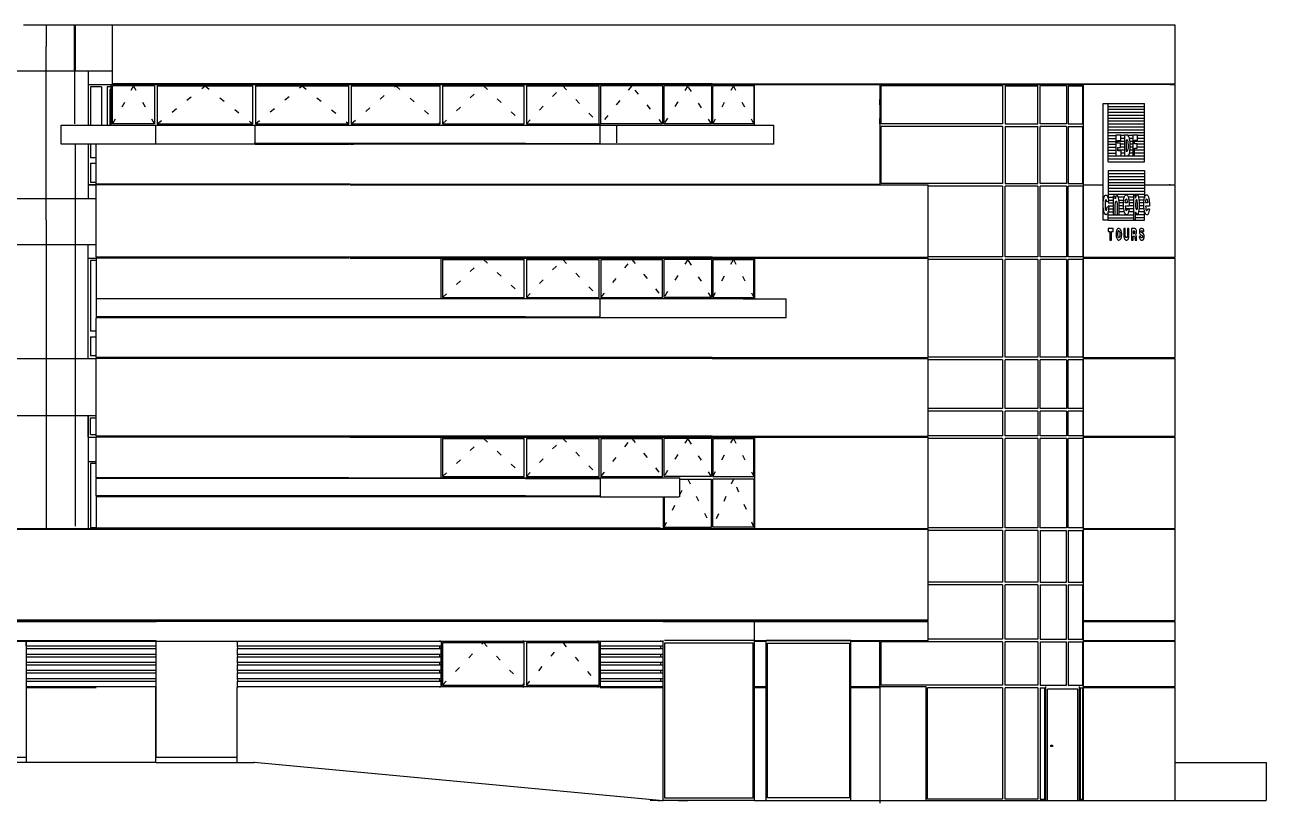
# Model space of a CAD drawing. Header units: metres. Extents: x -40.6 to 55.2, y -4 to 17.4.
# Drawn here: x 32.3 to 55.19, y -4.05 to 10.3 of the extents above; entities that cross this region are included whole.
import ezdxf

# ---------------------------------------------------------------- set-up
doc = ezdxf.new("R2010")
doc.units = ezdxf.units.M
for name, pattern in [('DASHDOT', [2, 1.25, -0.25, 0.25, -0.25]), ('DASHED', [0.75, 0.5, -0.25]), ('DOT', [0.25, 0, -0.25])]:
    doc.linetypes.add(name, pattern=pattern)
doc.layers.add('1', color=7, linetype='DASHED')
doc.layers.add('4', color=7, linetype='DASHDOT')

msp = doc.modelspace()

# ---------------------------------------------------------------- linework, layer by layer
at = {"layer": '1', "color": 1, "linetype": 'CONTINUOUS'}
for p, q in [((32.279433, 10.3), (33.22985, 10.3)), ((32.694859, 10.3), (32.694863, 9.9)), ((33.219859, 9.45), (33.219859, 10.3)), ((33.22985, 10.3), (36.479841, 10.3)), ((33.22985, 10.3), (33.229852, 9.45)), ((33.918976, 9.215), (33.918976, 10.295)), ((36.469851, 10.295), (36.469851, 10.3)), ((36.479841, 10.3), (39.243626, 10.3)), ((36.479841, 10.3), (36.479844, 10.295)), ((39.243626, 10.3), (53.050788, 10.3)), ((39.243626, 10.295), (39.243626, 10.3)), ((44.472358, 10.295), (44.472358, 10.3)), ((45.718595, 10.295), (45.718595, 10.3)), ((52.836416, 10.295), (52.836416, 10.3)), ((53.050787, 10.295), (53.050788, 10.3)), ((53.050788, 10.3), (53.515635, 10.3)), ((53.515635, 9.215), (53.515635, 10.295)), ((32.694863, 6.7), (32.694863, 9.9)), ((30.267668, 9.45), (33.467099, 9.45)), ((33.219859, 9.45), (33.219859, 8.475)), ((33.219859, 9.45), (33.22985, 9.45)), ((33.468105, 9.45), (33.918976, 9.45)), ((33.468105, 9.45), (33.468111, 8.45)), ((33.468111, 9.2), (51.82094, 9.2)), ((33.894891, 8.45), (33.894891, 9.2)), ((44.97739, 9.215), (33.91989, 9.215)), ((33.991399, 9.2), (33.991399, 9.215)), ((34.719892, 9.215), (34.719892, 9.2)), ((38.281865, 9.2), (38.281865, 9.215)), ((41.497655, 9.215), (41.497656, 9.2)), ((42.866991, 9.2), (42.866991, 9.215)), ((44.026978, 9.2), (44.026978, 9.215)), ((44.924773, 9.2), (44.924773, 9.215)), ((44.97739, 9.215), (46.216628, 9.215)), ((45.758237, 8.45), (45.758237, 9.2)), ((46.216628, 9.215), (53.515635, 9.215)), ((47.983308, 9.2), (47.983308, 9.215)), ((48.068524, 9.2), (48.068533, 7.35)), ((50.094142, 9.2), (50.094142, 9.215)), ((50.362318, 9.2), (50.362318, 9.215)), ((51.82094, 9.2), (51.820943, -4)), ((53.418676, 9.2), (51.820943, 9.2)), ((53.418676, 9.2), (53.418676, 9.215)), ((53.418676, 9.2), (53.515635, 9.2)), ((53.515635, 7.365), (53.515635, 9.2)), ((42.909761, 8.115), (42.909761, 8.475)), ((32.973408, 8.45), (41.551923, 8.45)), ((32.973408, 8.1), (32.973408, 8.45)), ((34.719454, 8.115), (34.719454, 8.45)), ((36.550884, 8.1), (36.550884, 8.45)), ((38.2996, 8.45), (38.36067, 8.45)), ((41.532933, 8.45), (43.215966, 8.45)), ((43.215966, 8.45), (45.491524, 8.45)), ((43.215966, 8.45), (43.215966, 8.126852)), ((45.328349, 8.45), (46.116211, 8.45)), ((46.116211, 8.1), (46.116211, 8.45)), ((42.909761, 8.1), (32.973408, 8.1)), ((33.229852, 8.103062), (33.229852, 1.054605)), ((33.468105, 8.1), (33.468111, 7.1)), ((33.616828, 7.365), (33.616828, 8.1)), ((41.532933, 8.115), (36.529514, 8.115)), ((36.550884, 8.1), (38.281865, 8.1)), ((38.281865, 8.1), (38.281865, 8.115)), ((38.2996, 8.115), (38.36067, 8.115)), ((38.2996, 8.1), (38.36067, 8.1)), ((39.955536, 8.1), (39.955536, 8.115)), ((41.497651, 8.1), (41.497651, 8.115)), ((41.532933, 8.115), (42.909761, 8.115)), ((42.866992, 8.115), (42.909761, 8.115)), ((42.866992, 8.115), (42.866992, 8.1)), ((46.116211, 8.1), (42.866992, 8.1)), ((42.909761, 8.1), (42.909761, 8.115)), ((38.281865, 7.35), (33.468099, 7.35)), ((33.468111, 7.35), (33.616043, 7.35)), ((33.616043, 6.015), (33.616043, 7.35)), ((38.2996, 7.365), (33.61718, 7.365)), ((33.991399, 7.35), (33.991399, 7.365)), ((34.719906, 7.35), (34.719905, 7.365)), ((38.281865, 7.365), (45.760147, 7.365)), ((38.281865, 7.35), (38.281865, 7.365)), ((38.2996, 7.365), (38.36067, 7.365)), ((38.2996, 7.35), (38.36067, 7.35)), ((38.36067, 7.35), (45.758237, 7.35)), ((39.955536, 7.35), (39.955536, 7.365)), ((41.497651, 7.35), (41.497651, 7.365)), ((42.866994, 7.365), (42.866994, 7.35)), ((44.026978, 7.35), (44.026978, 7.365)), ((44.924776, 7.365), (44.924776, 7.35)), ((44.97739, 7.35), (48.958543, 7.35)), ((45.758237, 7.365), (48.068524, 7.365)), ((47.983308, 7.35), (47.983308, 7.365)), ((48.008519, 7.365), (48.008521, 7.35)), ((48.958543, 6.015), (48.958543, 7.35)), ((51.820943, 7.35), (52.189414, 7.35)), ((52.948206, 7.35), (53.515635, 7.35)), ((53.418676, 7.35), (53.418676, 7.365)), ((53.515635, 6.015), (53.515635, 7.35)), ((30.26767, 7.1), (33.468099, 7.1)), ((33.468105, 7.1), (33.616043, 7.1)), ((32.694863, 6.7), (32.694863, 1.015)), ((52.278908, 6.7), (52.189414, 6.7)), ((30.26767, 6.25), (33.513092, 6.25)), ((33.468105, 4.15), (33.468105, 6.25)), ((33.468105, 6.25), (33.616043, 6.25)), ((33.468107, 6), (33.616043, 6)), ((44.97739, 6.015), (33.616043, 6.015)), ((38.28187, 6), (33.616043, 6)), ((33.616043, 6), (33.616043, 4.915)), ((33.713341, 6), (33.713341, 6.015)), ((34.71999, 6), (34.71999, 6.015)), ((38.28187, 6), (38.28187, 6.015)), ((38.2996, 6), (48.958543, 6)), ((39.955532, 6), (39.955536, 6.015)), ((39.982399, 5.25), (39.982399, 6)), ((44.924764, 6), (44.924765, 6.015)), ((44.97739, 6.015), (48.958543, 6.015)), ((45.704541, 6.015), (45.704541, 6)), ((45.758237, 6), (45.758237, 5.25)), ((48.916434, 6), (48.916434, 6.015)), ((48.925017, 6.015), (48.925019, 6)), ((48.958543, 4.165), (48.958543, 6)), ((51.820943, 6.015), (53.515635, 6.015)), ((51.820943, 6), (53.515635, 6)), ((53.418676, 6), (53.418676, 6.015)), ((53.515635, 4.165), (53.515635, 6)), ((45.547701, 5.25), (33.616043, 5.25)), ((42.909761, 4.9), (42.909761, 5.25)), ((45.547701, 5.25), (46.339944, 5.25)), ((46.339944, 4.9), (46.339944, 5.25)), ((41.532933, 4.915), (33.615552, 4.915)), ((46.339944, 4.9), (33.616043, 4.9)), ((33.616043, 4.165), (33.616043, 4.9)), ((33.695152, 4.9), (33.695152, 4.915)), ((33.713341, 4.9), (33.713341, 4.915)), ((34.71999, 4.9), (34.71999, 4.915)), ((38.28187, 4.9), (38.28187, 4.915)), ((39.955532, 4.9), (39.955534, 4.915)), ((41.532933, 4.915), (42.909761, 4.915)), ((42.909761, 4.9), (42.909761, 4.915)), ((43.407337, 4.9), (42.909761, 4.9)), ((30.26767, 4.15), (33.467099, 4.15)), ((33.468105, 4.15), (33.616043, 4.15)), ((44.97739, 4.165), (33.616043, 4.165)), ((44.97739, 4.15), (33.616043, 4.15)), ((33.616043, 2.715), (33.616043, 4.15)), ((33.713341, 4.15), (33.713341, 4.165)), ((34.71999, 4.15), (34.71999, 4.165)), ((38.28187, 4.15), (38.28187, 4.165)), ((39.955532, 4.15), (39.955533, 4.165)), ((42.909761, 4.165), (44.076073, 4.165)), ((44.924753, 4.15), (44.924753, 4.165)), ((44.97739, 4.165), (48.958543, 4.165)), ((44.97739, 4.15), (48.958543, 4.15)), ((45.704541, 4.165), (45.704541, 4.15)), ((48.916434, 4.15), (48.916434, 4.165)), ((48.925019, 4.15), (48.925019, 4.165)), ((48.958543, 2.715), (48.958543, 4.15)), ((51.820943, 4.165), (53.515635, 4.165)), ((51.820943, 4.15), (53.515635, 4.15)), ((53.418676, 4.15), (53.418676, 4.165)), ((53.515635, 2.715), (53.515635, 4.15)), ((30.267702, 3.1), (33.467099, 3.1)), ((33.467099, 3.1), (33.616043, 3.1)), ((33.467099, 3.1), (33.467101, 1.015)), ((33.467101, 2.7), (33.467101, 3.1)), ((33.467099, 2.7), (33.616043, 2.7)), ((44.97739, 2.715), (33.616043, 2.715)), ((38.2996, 2.7), (33.616043, 2.7)), ((33.616043, 1.95), (33.616043, 2.7)), ((38.281865, 2.7), (38.281865, 2.715)), ((38.2996, 2.7), (48.958543, 2.7)), ((39.955532, 2.715), (39.955532, 2.7)), ((39.982399, 1.95), (39.982399, 2.7)), ((41.497647, 2.7), (41.497647, 2.715)), ((42.866995, 2.7), (42.866995, 2.715)), ((44.02709, 2.7), (44.02709, 2.715)), ((44.924747, 2.7), (44.924747, 2.715)), ((44.97739, 2.715), (48.958543, 2.715)), ((45.758237, 2.7), (45.758237, 1.015)), ((48.91643, 2.7), (48.91643, 2.715)), ((48.925019, 2.7), (48.925019, 2.715)), ((48.958543, 1.015), (48.958543, 2.7)), ((51.820943, 2.715), (53.515635, 2.715)), ((51.820943, 2.7), (53.515635, 2.7)), ((53.351629, 2.7), (53.351629, 2.715)), ((53.515635, 1.015), (53.515635, 2.7)), ((33.467099, 2.25), (33.616043, 2.25)), ((38.281865, 1.95), (33.616043, 1.95)), ((41.532933, 1.935), (33.616043, 1.935)), ((33.616043, 1.615), (33.616043, 1.935)), ((38.281865, 1.935), (38.281865, 1.95)), ((38.2996, 1.95), (44.382277, 1.95)), ((39.955532, 1.95), (39.955532, 1.935)), ((41.497649, 1.95), (41.497649, 1.935)), ((41.532933, 1.935), (42.909761, 1.935)), ((42.866995, 1.935), (42.866995, 1.95)), ((42.909761, 1.95), (42.909761, 1.6)), ((44.382277, 1.6), (44.382277, 1.95)), ((41.532933, 1.615), (33.616043, 1.615)), ((33.616043, 1.615), (33.616043, 1.026645)), ((38.281865, 1.6), (38.281865, 1.615)), ((39.955532, 1.615), (39.955532, 1.6)), ((41.497649, 1.615), (41.497649, 1.6)), ((41.532933, 1.615), (42.909761, 1.615)), ((42.866995, 1.6), (42.866995, 1.615)), ((42.909761, 1.6), (33.616043, 1.6)), ((42.909761, 1.6), (44.369619, 1.6)), ((44.076073, 1.6), (44.076073, 1.015)), ((27.290266, 1), (33.616965, 1)), ((27.29027, 1.015), (33.615552, 1.015)), ((33.616043, 1.026645), (44.026902, 1.026645)), ((33.616965, 1), (44.146137, 1)), ((33.712556, 1), (33.712556, 1.015)), ((34.717986, 1), (34.717986, 1.015)), ((36.521397, 1), (36.521397, 1.015)), ((38.281865, 1), (38.281865, 1.015)), ((39.955532, 1.015), (39.955532, 1)), ((41.497651, 1.015), (41.497651, 1)), ((42.866995, 1), (42.866995, 1.015)), ((42.909761, 1.015), (48.958543, 1.015)), ((44.027094, 1.015), (44.027094, 1)), ((44.076073, 1), (48.958543, 1)), ((44.924747, 1), (44.924747, 1.015)), ((48.91643, 1), (48.91643, 1.015)), ((48.925019, 1), (48.925019, 1.015)), ((48.958543, -0.685), (48.958543, 1)), ((51.820943, 1.015), (53.515635, 1.015)), ((51.820943, 1), (53.515631, 1)), ((53.351629, 1), (53.351629, 1.015)), ((53.515631, -0.685), (53.515631, 1)), ((27.290266, -0.685), (33.616965, -0.685)), ((27.29027, -0.67), (33.615552, -0.67)), ((44.076073, -0.685), (32.323803, -0.685)), ((33.615552, -0.67), (48.958543, -0.67)), ((34.718143, -0.7), (34.718143, -0.685)), ((34.719454, -0.685), (34.72532, -0.685)), ((36.521397, -0.685), (36.521397, -0.7)), ((38.28187, -0.7), (38.28187, -0.685)), ((39.955529, -0.685), (39.955532, -0.7)), ((41.497647, -0.7), (41.497647, -0.685)), ((42.866995, -0.685), (42.866995, -0.7)), ((44.02709, -0.7), (44.02709, -0.685)), ((44.076073, -0.685), (48.958543, -0.685)), ((45.196471, -0.7), (45.196471, -0.685)), ((45.491524, -0.7), (45.491524, -0.685)), ((45.706308, -0.7), (45.706308, -0.685)), ((45.919311, -0.7), (45.919311, -0.685)), ((47.266221, -0.685), (47.266221, -0.7)), ((47.481005, -0.7), (47.481005, -0.685)), ((47.983527, -0.7), (47.983527, -0.685)), ((48.008522, -0.685), (48.008545, -0.7)), ((48.068548, -0.685), (48.068549, -0.7)), ((48.925019, -0.7), (48.925019, -0.685)), ((51.820943, -0.685), (53.515631, -0.685)), ((53.418676, -0.7), (53.418676, -0.685)), ((27.290266, -0.7), (34.72532, -0.7)), ((44.076073, -0.7), (33.894891, -0.7)), ((44.076073, -0.7), (48.958543, -0.7)), ((45.760147, -1.05), (45.760022, -0.7)), ((48.958543, -1.05), (48.958543, -0.7)), ((51.820943, -0.7), (53.515631, -0.7)), ((53.515631, -1.05), (53.515631, -0.7)), ((25.71769, -1.05), (34.72532, -1.05)), ((27.290266, -1.065), (34.719454, -1.065)), ((32.323803, -1.065), (32.323809, -3.3)), ((32.323809, -1.065), (32.323821, -1.915)), ((32.323828, -1.15), (32.323828, -1.065)), ((34.718143, -1.065), (34.718143, -1.05)), ((34.718143, -1.065), (34.719454, -1.2)), ((34.72532, -1.065), (44.076073, -1.065)), ((34.72532, -3.2), (34.72532, -1.065)), ((36.216991, -1.065), (36.219189, -1.15)), ((39.955527, -1.05), (39.955532, -1.065)), ((39.982399, -1.065), (39.982399, -1.9)), ((41.497647, -1.065), (41.497647, -1.05)), ((42.866995, -1.05), (42.866995, -1.065)), ((42.909761, -1.065), (42.909761, -1.9)), ((44.026902, -1.05), (44.02709, -1.065)), ((44.076073, -1.15), (44.076073, -1.065)), ((45.760147, -1.05), (44.100122, -1.05)), ((45.760004, -1.065), (45.973006, -1.065)), ((45.760004, -1.9), (45.760004, -1.065)), ((45.760147, -1.05), (48.958543, -1.05)), ((45.919312, -1.05), (45.919319, -1.065)), ((45.973006, -1.9), (45.973006, -1.065)), ((47.534701, -1.065), (48.068426, -1.065)), ((47.534701, -1.9), (47.534701, -1.065)), ((47.983527, -1.065), (47.983527, -1.05)), ((48.008522, -1.065), (48.008522, -1.05)), ((48.068426, -1.065), (48.068524, -1.9)), ((48.068524, -1.05), (48.068548, -3.3)), ((48.068547, -1.9), (48.068547, -1.05)), ((51.820943, -1.05), (53.515631, -1.05)), ((51.820943, -1.065), (53.515631, -1.065)), ((53.418676, -1.065), (53.418676, -1.05)), ((53.515631, -1.9), (53.515631, -1.065)), ((32.323821, -1.2), (32.323828, -1.3)), ((32.323821, -1.35), (32.323828, -1.45)), ((32.323828, -1.15), (34.719454, -1.15)), ((32.323828, -1.2), (34.719454, -1.2)), ((32.323828, -1.3), (34.719454, -1.3)), ((32.323828, -1.35), (34.719454, -1.35)), ((34.718143, -1.2), (34.719454, -1.35)), ((34.718143, -1.35), (34.719454, -1.5)), ((36.216991, -1.2), (36.219189, -1.3)), ((36.216991, -1.35), (36.219189, -1.45)), ((36.219189, -1.15), (39.982399, -1.15)), ((36.219189, -1.2), (39.982399, -1.2)), ((36.219189, -1.3), (39.982399, -1.3)), ((36.219189, -1.35), (39.982399, -1.35)), ((36.219969, -1.15), (36.223186, -1.2)), ((36.219969, -1.3), (36.223186, -1.35)), ((39.951313, -1.15), (39.955532, -1.2)), ((39.951313, -1.3), (39.955532, -1.35)), ((39.955527, -1.2), (39.955527, -1.15)), ((39.955527, -1.35), (39.955527, -1.3)), ((39.982399, -1.3), (39.982399, -1.2)), ((39.982399, -1.45), (39.982399, -1.35)), ((42.909761, -1.15), (44.076073, -1.15)), ((42.909761, -1.2), (44.076073, -1.2)), ((42.909761, -1.3), (44.076073, -1.3)), ((42.909761, -1.35), (44.076073, -1.35)), ((44.026902, -1.15), (44.02709, -1.2)), ((44.026902, -1.3), (44.02709, -1.35)), ((44.076073, -1.3), (44.076073, -1.2)), ((44.076073, -1.45), (44.076073, -1.35)), ((32.323821, -1.5), (32.323828, -1.6)), ((32.323828, -1.45), (34.719454, -1.45)), ((32.323828, -1.5), (34.719454, -1.5)), ((32.323828, -1.6), (34.719454, -1.6)), ((34.718143, -1.5), (34.719454, -1.65)), ((36.216991, -1.5), (36.219189, -1.6)), ((36.219189, -1.45), (39.982399, -1.45)), ((36.219189, -1.5), (39.982399, -1.5)), ((36.219189, -1.6), (39.982399, -1.6)), ((36.219969, -1.45), (36.223186, -1.5)), ((36.219969, -1.6), (36.223186, -1.65)), ((39.951313, -1.45), (39.955532, -1.5)), ((39.951313, -1.6), (39.955532, -1.65)), ((39.955527, -1.5), (39.955527, -1.45)), ((39.955527, -1.65), (39.955527, -1.6)), ((39.982399, -1.6), (39.982399, -1.5)), ((42.909761, -1.45), (44.076073, -1.45)), ((42.909761, -1.5), (44.076073, -1.5)), ((42.909761, -1.6), (44.076073, -1.6)), ((44.026902, -1.45), (44.02709, -1.5)), ((44.026902, -1.6), (44.02709, -1.65)), ((44.076073, -1.6), (44.076073, -1.5)), ((32.323821, -1.65), (32.323828, -1.75)), ((32.323821, -1.8), (32.323828, -1.9)), ((32.323828, -1.65), (34.719454, -1.65)), ((32.323828, -1.75), (34.719454, -1.75)), ((32.323828, -1.8), (34.719454, -1.8)), ((34.718143, -1.65), (34.719454, -1.8)), ((34.718143, -1.8), (34.719454, -1.915)), ((36.216991, -1.65), (36.219189, -1.75)), ((36.216991, -1.8), (36.219189, -1.9)), ((36.219189, -1.65), (39.982399, -1.65)), ((36.219189, -1.75), (39.982399, -1.75)), ((36.219189, -1.8), (39.982399, -1.8)), ((36.219969, -1.75), (36.223186, -1.8)), ((39.951313, -1.75), (39.955532, -1.8)), ((39.955527, -1.8), (39.955527, -1.75)), ((39.982399, -1.75), (39.982399, -1.65)), ((39.982399, -1.9), (39.982399, -1.8)), ((42.909761, -1.65), (44.076073, -1.65)), ((42.909761, -1.75), (44.076073, -1.75)), ((42.909761, -1.8), (44.076073, -1.8)), ((44.026902, -1.75), (44.02709, -1.8)), ((44.076073, -1.75), (44.076073, -1.65)), ((44.076073, -1.9), (44.076073, -1.8)), ((32.323806, -1.915), (33.61718, -1.915)), ((32.323828, -1.9), (34.719454, -1.9)), ((34.719535, -3.3), (34.719535, -1.915)), ((36.214804, -3.3), (36.214804, -1.915)), ((36.219189, -1.9), (44.076073, -1.9)), ((36.219969, -1.9), (36.223186, -1.915)), ((39.955527, -1.9), (39.955532, -1.915)), ((41.497647, -1.915), (41.497647, -1.9)), ((42.866995, -1.9), (42.866995, -1.915)), ((42.909761, -1.915), (44.076073, -1.915)), ((44.026902, -1.9), (44.02709, -1.915)), ((44.076073, -4.0097), (44.076073, -1.915)), ((45.760004, -1.9), (45.973006, -1.9)), ((45.760004, -1.915), (45.973006, -1.915)), ((45.919314, -1.9), (45.919319, -1.915)), ((47.534701, -1.9), (48.925019, -1.9)), ((47.534701, -1.915), (48.068426, -1.915)), ((47.983527, -1.915), (47.983527, -1.9)), ((48.008522, -1.9), (48.008545, -1.915)), ((48.068426, -1.915), (48.068547, -4.05)), ((48.068426, -1.915), (48.068524, -4.05)), ((48.925019, -4), (48.925019, -1.9)), ((51.820943, -1.9), (53.515631, -1.9)), ((51.820943, -1.915), (53.515631, -1.915)), ((53.418676, -1.915), (53.418676, -1.9)), ((53.515631, -4), (53.515631, -1.915)), ((30.823809, -3.2), (32.323803, -3.2)), ((34.72532, -3.2), (36.214804, -3.2)), ((34.72532, -3.3), (27.243992, -3.3)), ((34.72532, -3.3), (36.529514, -3.3)), ((36.529514, -3.3), (36.529514, -3.29023)), ((44.076073, -4.0097), (36.529514, -3.3)), ((53.515631, -3.3), (55.193789, -3.3)), ((55.193789, -3.3), (55.193789, -4)), ((43.978107, -4.00582), (43.831146, -4)), ((44.076073, -4.0097), (44.051581, -4.00873)), ((44.353521, -4), (44.369619, -4.00294)), ((44.369619, -4.00294), (44.52917, -4.00294)), ((44.513073, -4), (44.52917, -4.00294)), ((45.760147, -4), (55.193789, -4)), ((51.753819, -4), (53.515631, -4))]:
    msp.add_line(p, q, dxfattribs=at)
for points in [[(52.189414, 6.7), (52.189414, 8.85), (52.278908, 8.85)], [(44.02709, -4.00776), (43.978107, -4.00582), (43.978107, -3.999912)]]:
    msp.add_lwpolyline(points, dxfattribs=at)
at = {"layer": '4', "color": 1, "linetype": 'CONTINUOUS'}
for p, q in [((34.694455, 9.175), (33.91989, 9.175)), ((34.744419, 9.175), (36.50455, 9.175)), ((36.553927, 9.175), (38.275187, 9.175)), ((38.322809, 9.175), (39.95919, 9.175)), ((40.003784, 9.175), (41.511549, 9.175)), ((41.551923, 9.175), (42.890772, 9.175)), ((44.059987, 9.175), (42.925847, 9.175)), ((44.964514, 9.175), (44.088949, 9.175)), ((45.747082, 9.175), (44.988545, 9.175)), ((48.068533, 9.175), (48.068533, 8.475)), ((50.333541, 9.175), (48.093533, 9.175)), ((50.382914, 9.175), (50.984995, 9.175)), ((51.511745, 9.175), (51.028914, 9.175)), ((51.542139, 9.175), (51.810093, 9.175)), ((51.820943, 9.175), (51.820943, 8.475)), ((33.718072, 9.155), (33.718072, 8.45)), ((33.818062, 9.155), (33.818062, 8.45)), ((33.894891, 9.155), (33.818062, 9.155)), ((52.278908, 8.85), (52.948206, 8.85)), ((52.278908, 7.774511), (52.278908, 8.85)), ((52.278908, 8.796226), (52.948206, 8.796226)), ((52.278908, 8.742451), (52.948206, 8.742451)), ((52.948206, 7.774511), (52.948206, 8.85)), ((52.278908, 8.688677), (52.948206, 8.688677)), ((52.278908, 8.634902), (52.948206, 8.634902)), ((52.278908, 8.581128), (52.948206, 8.581128)), ((52.278908, 8.527353), (52.948206, 8.527353)), ((52.278908, 8.473579), (52.948206, 8.473579)), ((48.068533, 8.425), (48.068533, 7.375)), ((50.333541, 8.425), (48.093533, 8.425)), ((50.382914, 8.425), (50.984995, 8.425)), ((51.511745, 8.425), (51.028914, 8.425)), ((51.542139, 8.425), (51.810093, 8.425)), ((51.820943, 8.425), (51.820943, 7.375)), ((52.278908, 8.419804), (52.948206, 8.419804)), ((52.278908, 8.36603), (52.948206, 8.36603)), ((52.278908, 8.312255), (52.948206, 8.312255)), ((52.278908, 8.258481), (52.42394, 8.258481)), ((52.580092, 8.258481), (52.516424, 8.258481)), ((52.736261, 8.258481), (52.641872, 8.258481)), ((52.948206, 8.258481), (52.823462, 8.258481)), ((33.513092, 8.1), (33.513092, 7.85)), ((52.278908, 8.204706), (52.42394, 8.204706)), ((52.278908, 8.150932), (52.42394, 8.150932)), ((52.278908, 8.097157), (52.42394, 8.097157)), ((52.278908, 8.043383), (52.42394, 8.043383)), ((52.580092, 8.150932), (52.454978, 8.150932)), ((52.580092, 8.097157), (52.508941, 8.097157)), ((52.580092, 8.043383), (52.508941, 8.043383)), ((52.580092, 8.204706), (52.516424, 8.204706)), ((52.736261, 8.204706), (52.673008, 8.204706)), ((52.736261, 8.150932), (52.682909, 8.150932)), ((52.736261, 8.097157), (52.686541, 8.097157)), ((52.736261, 8.043383), (52.686555, 8.043383)), ((52.948206, 8.150932), (52.767004, 8.150932)), ((52.948206, 8.043383), (52.81473, 8.043383)), ((52.948206, 8.097157), (52.814886, 8.097157)), ((52.948206, 8.204706), (52.823462, 8.204706)), ((33.616828, 7.85), (33.513092, 7.85)), ((52.278908, 7.989609), (52.42394, 7.989609)), ((52.278908, 7.935834), (52.42394, 7.935834)), ((52.278908, 7.88206), (52.948206, 7.88206)), ((52.278908, 7.828285), (52.948206, 7.828285)), ((52.580092, 7.989609), (52.455602, 7.989609)), ((52.580092, 7.935834), (52.519079, 7.935834)), ((52.736261, 7.935834), (52.672776, 7.935834)), ((52.736261, 7.989609), (52.682445, 7.989609)), ((52.948206, 7.989609), (52.767941, 7.989609)), ((52.948206, 7.935834), (52.767941, 7.935834)), ((33.513092, 7.75), (33.513092, 7.395)), ((33.513092, 7.75), (33.616828, 7.75)), ((52.278908, 7.774511), (52.948206, 7.774511)), ((52.278908, 7.613187), (52.948206, 7.613187)), ((52.278908, 7.613187), (52.278908, 7.119591)), ((52.278908, 7.558875), (52.948206, 7.558875)), ((52.948206, 7.613187), (52.948206, 7.102276)), ((33.616828, 7.395), (33.513092, 7.395)), ((52.278908, 7.504563), (52.948206, 7.504563)), ((52.278908, 7.450251), (52.948206, 7.450251)), ((52.278908, 7.395938), (52.948206, 7.395938)), ((52.278908, 7.341626), (52.948206, 7.341626)), ((50.333376, 7.325), (48.950019, 7.325)), ((50.984995, 7.325), (50.382749, 7.325)), ((51.511745, 7.325), (51.028914, 7.325)), ((51.810093, 7.325), (51.542139, 7.325)), ((51.820943, 6.025), (51.820943, 7.325)), ((52.278908, 7.287314), (52.948206, 7.287314)), ((52.278908, 7.233002), (52.948206, 7.233002)), ((52.278908, 7.17869), (52.948206, 7.17869)), ((52.278908, 7.124377), (52.375077, 7.124377)), ((52.57986, 7.124377), (52.464616, 7.124377)), ((52.749884, 7.124377), (52.647245, 7.124377)), ((52.948206, 7.124377), (52.844545, 7.124377)), ((52.278908, 7.070065), (52.375077, 7.070065)), ((52.278908, 7.015753), (52.375077, 7.015753)), ((52.278908, 6.961441), (52.375077, 6.961441)), ((52.278908, 6.907128), (52.375077, 6.907128)), ((52.477582, 7.070065), (52.569155, 7.070065)), ((52.56248, 7.015753), (52.480067, 7.015753)), ((52.563489, 6.961441), (52.480067, 6.961441)), ((52.567268, 6.907128), (52.480357, 6.907128)), ((52.749884, 6.907128), (52.601335, 6.907128)), ((52.749884, 7.070065), (52.661104, 7.070065)), ((52.749884, 7.015753), (52.668029, 7.015753)), ((52.749897, 6.961441), (52.669479, 6.961441)), ((52.94332, 7.070065), (52.853629, 7.070065)), ((52.941343, 6.907128), (52.855606, 6.907128)), ((52.937787, 7.015753), (52.85731, 7.015753)), ((52.937787, 6.961441), (52.857583, 6.961441)), ((52.278908, 6.852816), (52.375077, 6.852816)), ((52.278908, 6.7), (52.278908, 6.843384)), ((52.278908, 6.798504), (52.749884, 6.798504)), ((52.278908, 6.744192), (52.749884, 6.744192)), ((52.278908, 6.7), (52.948206, 6.7)), ((52.577343, 6.852816), (52.479728, 6.852816)), ((52.749884, 6.852816), (52.658279, 6.852816)), ((52.948058, 6.798504), (52.785276, 6.798504)), ((52.948058, 6.744192), (52.785276, 6.744192)), ((52.948455, 6.852816), (52.846517, 6.852816)), ((52.948206, 6.7), (52.948206, 6.863603)), ((40.003784, 5.975), (41.511549, 5.975)), ((41.551923, 5.975), (42.890772, 5.975)), ((42.925847, 5.975), (44.059987, 5.975)), ((44.964514, 5.975), (44.088949, 5.975)), ((44.988545, 5.975), (45.747082, 5.975)), ((50.333376, 5.975), (48.950019, 5.975)), ((50.984995, 5.975), (50.382749, 5.975)), ((51.511745, 5.975), (51.028914, 5.975)), ((51.810093, 5.975), (51.542139, 5.975)), ((51.820943, 5.975), (51.820943, 4.175)), ((33.616043, 4.65), (33.513092, 4.65)), ((33.513092, 4.55), (33.513092, 4.195)), ((33.513092, 4.55), (33.616043, 4.55)), ((33.616043, 4.195), (33.513092, 4.195)), ((42.909761, 4.165), (44.076073, 4.165)), ((50.333376, 4.125), (48.950019, 4.125)), ((50.984995, 4.125), (50.382749, 4.125)), ((51.511745, 4.125), (51.028914, 4.125)), ((51.810093, 4.125), (51.542139, 4.125)), ((51.820943, 3.225), (51.820943, 4.125)), ((33.512094, 2.745), (33.512094, 3.055)), ((33.512094, 3.055), (33.616043, 3.055)), ((50.333546, 3.175), (48.950019, 3.175)), ((50.984995, 3.175), (50.382919, 3.175)), ((51.511745, 3.175), (51.028914, 3.175)), ((51.810093, 3.175), (51.542139, 3.175)), ((51.820943, 3.175), (51.820943, 2.725)), ((33.512094, 2.745), (33.616043, 2.745)), ((40.003784, 2.675), (41.511549, 2.675)), ((41.551923, 2.675), (42.890772, 2.675)), ((42.925847, 2.675), (44.059987, 2.675)), ((44.964514, 2.675), (44.088949, 2.675)), ((44.988545, 2.675), (45.747082, 2.675)), ((50.333546, 2.675), (48.950019, 2.675)), ((50.984995, 2.675), (50.382919, 2.675)), ((51.511745, 2.675), (51.028914, 2.675)), ((51.810093, 2.675), (51.542139, 2.675)), ((51.820943, 2.675), (51.820943, 1.025)), ((44.382277, 1.925), (44.964514, 1.925)), ((45.747082, 1.925), (44.988545, 1.925)), ((33.616043, 1.026645), (33.512094, 1.026645)), ((50.333541, 0.975), (48.950019, 0.975)), ((50.984995, 0.975), (50.382914, 0.975)), ((51.028914, 0.975), (51.511745, 0.975)), ((51.542139, 0.975), (51.810093, 0.975)), ((51.820943, 0.025), (51.820943, 0.975)), ((50.333541, -0.025), (48.950019, -0.025)), ((50.984995, -0.025), (50.382914, -0.025)), ((51.028914, -0.025), (51.511745, -0.025)), ((51.542139, -0.025), (51.810093, -0.025)), ((51.820943, -0.025), (51.820943, -1.025)), ((48.950019, -0.685), (48.950019, -0.7)), ((40.003784, -1.09), (41.511549, -1.09)), ((41.551923, -1.09), (42.890772, -1.09)), ((44.076073, -4), (44.076073, -1.05)), ((45.760147, -4), (45.760147, -1.05)), ((45.973006, -4), (45.973006, -1.05)), ((48.068546, -1.075), (48.068546, -1.875)), ((50.333541, -1.075), (48.093547, -1.075)), ((50.984995, -1.075), (50.382914, -1.075)), ((51.028914, -1.075), (51.511745, -1.075)), ((51.542139, -1.075), (51.810093, -1.075)), ((51.820943, -1.075), (51.820943, -1.875)), ((50.333541, -1.925), (48.950019, -1.925)), ((50.984995, -1.925), (50.382914, -1.925)), ((51.028914, -1.925), (51.110783, -1.925)), ((51.130329, -4), (51.130329, -1.9)), ((51.161503, -4), (51.161503, -1.95)), ((51.753819, -4), (51.753819, -1.9)), ((51.764667, -1.925), (51.810093, -1.925)), ((51.820943, -1.925), (51.820943, -3.975)), ((45.760147, -4), (44.076073, -4))]:
    msp.add_line(p, q, dxfattribs=at)
at = {"layer": '4', "color": 1, "linetype": 'DOT'}
for p, q in [((33.868057, 9.105), (33.894891, 9.093451)), ((51.820942, 6.025), (51.820943, 7.125)), ((51.820942, 3.225), (51.820943, 3.925)), ((44.088949, 1.04), (44.365964, 1.6)), ((51.820943, 0.775), (51.820942, 0.025))]:
    msp.add_line(p, q, dxfattribs=at)
at = {"layer": '4', "color": 1, "linetype": 'CONTINUOUS'}
for points in [[(34.694455, 9.175), (34.694455, 8.475), (33.91989, 8.475), (33.91989, 9.175)], [(34.744419, 9.175), (34.744419, 8.475), (36.50455, 8.475), (36.50455, 9.175)], [(36.553927, 9.175), (36.553927, 8.475), (38.275187, 8.475), (38.275187, 9.175)], [(38.322809, 9.175), (38.322809, 8.475), (39.95919, 8.475), (39.95919, 9.175)], [(40.003784, 9.175), (40.003784, 8.475), (41.511549, 8.475), (41.511549, 9.175)], [(41.551923, 9.175), (41.551923, 8.475), (42.890772, 8.475), (42.890772, 9.175)], [(44.059987, 9.175), (44.059987, 8.475), (42.925847, 8.475), (42.925847, 9.175)], [(44.964514, 9.175), (44.964514, 8.475), (44.088949, 8.475), (44.088949, 9.175)], [(45.747082, 9.175), (45.747082, 8.475), (44.988545, 8.475), (44.988545, 9.175)], [(50.333541, 9.175), (50.333541, 8.475), (48.093533, 8.475), (48.093533, 9.175)], [(50.382914, 9.175), (50.382914, 8.475), (50.984995, 8.475), (50.984995, 9.175)], [(51.511745, 9.175), (51.511745, 8.475), (51.028914, 8.475), (51.028914, 9.175)], [(51.542139, 9.175), (51.542139, 8.475), (51.810093, 8.475), (51.810093, 9.175)], [(33.718072, 9.155), (33.513092, 9.155), (33.513092, 8.45)], [(33.894891, 9.105), (33.868057, 9.105), (33.868057, 8.45)], [(50.333541, 8.425), (50.333541, 7.375), (48.093533, 7.375), (48.093533, 8.425)], [(50.382914, 8.425), (50.382914, 7.375), (50.984995, 7.375), (50.984995, 8.425)], [(51.511745, 8.425), (51.511745, 7.375), (51.028914, 7.375), (51.028914, 8.425)], [(51.542139, 8.425), (51.542139, 7.375), (51.810093, 7.375), (51.810093, 8.425)], [(50.333376, 7.325), (50.333376, 6.025), (48.950019, 6.025)], [(50.984995, 7.325), (50.984995, 6.025), (50.382749, 6.025), (50.382749, 7.325)], [(51.511745, 7.325), (51.511745, 6.025), (51.028914, 6.025), (51.028914, 7.325)], [(51.810093, 7.325), (51.810093, 6.025), (51.542139, 6.025), (51.542139, 7.325)], [(33.616043, 5.955), (33.513092, 5.955), (33.513092, 4.65)], [(40.003784, 5.975), (40.003784, 5.275), (41.511549, 5.275), (41.511549, 5.975)], [(41.551923, 5.975), (41.551923, 5.275), (42.890772, 5.275), (42.890772, 5.975)], [(42.925847, 5.975), (42.925847, 5.275), (44.059987, 5.275), (44.059987, 5.975)], [(44.964514, 5.975), (44.964514, 5.275), (44.088949, 5.275), (44.088949, 5.975)], [(44.988545, 5.975), (44.988545, 5.275), (45.747082, 5.275), (45.747082, 5.975)], [(50.333376, 5.975), (50.333376, 4.175), (48.950019, 4.175)], [(50.984995, 5.975), (50.984995, 4.175), (50.382749, 4.175), (50.382749, 5.975)], [(51.511745, 5.975), (51.511745, 4.175), (51.028914, 4.175), (51.028914, 5.975)], [(51.810093, 5.975), (51.810093, 4.175), (51.542139, 4.175), (51.542139, 5.975)], [(50.333376, 4.125), (50.333376, 3.225), (48.950019, 3.225)], [(50.984995, 4.125), (50.984995, 3.225), (50.382749, 3.225), (50.382749, 4.125)], [(51.511745, 4.125), (51.511745, 3.225), (51.028914, 3.225), (51.028914, 4.125)], [(51.810093, 4.125), (51.810093, 3.225), (51.542139, 3.225), (51.542139, 4.125)], [(50.333546, 3.175), (50.333546, 2.725), (48.950019, 2.725)], [(50.984995, 3.175), (50.984995, 2.725), (50.382919, 2.725), (50.382919, 3.175)], [(51.511745, 3.175), (51.511745, 2.725), (51.028914, 2.725), (51.028914, 3.175)], [(51.810093, 3.175), (51.810093, 2.725), (51.542139, 2.725), (51.542139, 3.175)], [(40.003784, 2.675), (40.003784, 1.975), (41.511549, 1.975), (41.511549, 2.675)], [(41.551923, 2.675), (41.551923, 1.975), (42.890772, 1.975), (42.890772, 2.675)], [(42.925847, 2.675), (42.925847, 1.975), (44.059987, 1.975), (44.059987, 2.675)], [(44.964514, 2.675), (44.964514, 1.975), (44.088949, 1.975), (44.088949, 2.675)], [(44.988545, 2.675), (44.988545, 1.975), (45.747082, 1.975), (45.747082, 2.675)], [(50.333546, 2.675), (50.333546, 1.025), (48.950019, 1.025)], [(50.984995, 2.675), (50.984995, 1.025), (50.382919, 1.025), (50.382919, 2.675)], [(51.511745, 2.675), (51.511745, 1.025), (51.028914, 1.025), (51.028914, 2.675)], [(51.810093, 2.675), (51.810093, 1.025), (51.542139, 1.025), (51.542139, 2.675)], [(33.616043, 2.211447), (33.512094, 2.211447), (33.512094, 1.026645)], [(44.088949, 1.6), (44.088949, 1.04), (44.964514, 1.04), (44.964514, 1.925)], [(45.747082, 1.925), (45.747082, 1.04), (44.988545, 1.04), (44.988545, 1.925)], [(50.333541, 0.975), (50.333541, 0.025), (48.950019, 0.025)], [(50.984995, 0.975), (50.984995, 0.025), (50.382914, 0.025), (50.382914, 0.975)], [(51.028914, 0.975), (51.028914, 0.025), (51.511745, 0.025), (51.511745, 0.975)], [(51.542139, 0.975), (51.542139, 0.025), (51.810093, 0.025), (51.810093, 0.975)], [(50.333541, -0.025), (50.333541, -1.025), (48.950019, -1.025)], [(50.984995, -0.025), (50.984995, -1.025), (50.382914, -1.025), (50.382914, -0.025)], [(51.028914, -0.025), (51.028914, -1.025), (51.511745, -1.025), (51.511745, -0.025)], [(51.542139, -0.025), (51.542139, -1.025), (51.810093, -1.025), (51.810093, -0.025)], [(40.003784, -1.09), (40.003784, -1.875), (41.511549, -1.875), (41.511549, -1.09)], [(41.551923, -1.09), (41.551923, -1.875), (42.890772, -1.875), (42.890772, -1.09)], [(45.736098, -3.95), (45.736098, -1.1), (44.100122, -1.1), (44.100122, -3.95), (45.736098, -3.95)], [(47.534701, -4), (47.534701, -1.05), (45.973006, -1.05)], [(45.995316, -3.95), (45.995316, -1.1), (47.512391, -1.1), (47.512391, -3.95), (45.995316, -3.95)], [(50.333541, -1.075), (50.333541, -1.875), (48.093547, -1.875), (48.093547, -1.075)], [(50.984995, -1.075), (50.984995, -1.875), (50.382914, -1.875), (50.382914, -1.075)], [(51.028914, -1.075), (51.028914, -1.875), (51.511745, -1.875), (51.511745, -1.075)], [(51.542139, -1.075), (51.542139, -1.875), (51.810093, -1.875), (51.810093, -1.075)], [(50.333541, -1.925), (50.333541, -3.975), (48.950019, -3.975), (48.950019, -1.925)], [(50.984995, -1.925), (50.984995, -3.975), (50.382914, -3.975), (50.382914, -1.925)], [(51.028914, -1.925), (51.028914, -3.975), (51.110783, -3.975), (51.110783, -1.925)], [(51.722645, -4), (51.722645, -1.95), (51.161503, -1.95)], [(51.764667, -1.925), (51.764667, -3.975), (51.810093, -3.975), (51.810093, -1.925)], [(51.223853, -2.98), (51.255027, -2.98), (51.255027, -3.005), (51.223853, -3.005), (51.223853, -2.98)]]:
    msp.add_lwpolyline(points, dxfattribs=at)
at = {"layer": '4', "color": 1, "linetype": 'DOT'}
for points in [[(34.694455, 8.475), (34.307172, 9.175), (33.91989, 8.475)], [(34.744419, 8.475), (35.624484, 9.175), (36.50455, 8.475)], [(36.553927, 8.475), (37.414557, 9.175), (38.275187, 8.475)], [(38.322809, 8.475), (39.140999, 9.175), (39.95919, 8.475)], [(40.003784, 8.475), (40.757666, 9.175), (41.511549, 8.475)], [(41.551923, 8.475), (42.221347, 9.175), (42.890772, 8.475)], [(44.059987, 8.475), (43.492917, 9.175), (42.925847, 8.475)], [(44.964514, 8.475), (44.526731, 9.175), (44.088949, 8.475)], [(45.747082, 8.475), (45.367813, 9.175), (44.988545, 8.475)], [(48.068533, 8.475), (48.068529, 9.175), (48.068524, 8.475)], [(40.003784, 5.275), (40.757666, 5.975), (41.511549, 5.275)], [(41.551923, 5.275), (42.221347, 5.975), (42.890772, 5.275)], [(42.925847, 5.275), (43.492917, 5.975), (44.059987, 5.275)], [(44.964514, 5.275), (44.526731, 5.975), (44.088949, 5.275)], [(44.988545, 5.275), (45.367813, 5.975), (45.747082, 5.275)], [(40.003784, 1.975), (40.757666, 2.675), (41.511549, 1.975)], [(41.551923, 1.975), (42.221347, 2.675), (42.890772, 1.975)], [(42.925847, 1.975), (43.492917, 2.675), (44.059987, 1.975)], [(44.964514, 1.975), (44.526731, 2.675), (44.088949, 1.975)], [(44.988545, 1.975), (45.367813, 2.675), (45.747082, 1.975)], [(44.382277, 1.632978), (44.526731, 1.925), (44.964514, 1.04)], [(45.747082, 1.04), (45.367813, 1.925), (44.988545, 1.04)], [(40.003784, -1.875), (40.757666, -1.09), (41.511549, -1.875)], [(41.551923, -1.875), (42.221347, -1.09), (42.890772, -1.875)], [(48.068546, -1.875), (48.068535, -1.075), (48.068524, -1.875)]]:
    msp.add_lwpolyline(points, dxfattribs=at)
at = {"layer": '4', "color": 7, "linetype": 'CONTINUOUS'}
for points in [[(52.42394, 7.886932), (52.519079, 7.886932), (52.519079, 7.97638), (52.455602, 7.97638), (52.455602, 8.036876), (52.508941, 8.036876), (52.508941, 8.115989), (52.454978, 8.115989), (52.454978, 8.168731), (52.516424, 8.168731), (52.516424, 8.263353), (52.42394, 8.263353), (52.42394, 7.886932)], [(52.58011, 7.886932), (52.638749, 7.886932), (52.649667, 7.894686), (52.65653, 7.899859), (52.664642, 7.91227), (52.67088, 7.927779), (52.678679, 7.960871), (52.682418, 7.989307), (52.684605, 8.015678), (52.686787, 8.046706), (52.686787, 8.087553), (52.686006, 8.118054), (52.683043, 8.150115), (52.675712, 8.195102), (52.671348, 8.210611), (52.663549, 8.232841), (52.65388, 8.249393), (52.641872, 8.263353), (52.58011, 8.263353), (52.58011, 7.886932)], [(52.736279, 7.886932), (52.767941, 7.886932), (52.767941, 8.029122), (52.81473, 8.029122), (52.814886, 8.103062), (52.767004, 8.103062), (52.767004, 8.170796), (52.823462, 8.170796), (52.823462, 8.263353), (52.736279, 8.263353), (52.736279, 7.88848)], [(52.610522, 7.971734), (52.631422, 7.971734), (52.639218, 7.978972), (52.644679, 7.992932), (52.649824, 8.010505), (52.65388, 8.035328), (52.655593, 8.063764), (52.654504, 8.089618), (52.651229, 8.126852), (52.647173, 8.149082), (52.640467, 8.163558), (52.634229, 8.171829), (52.610522, 8.171829), (52.610522, 7.971734)], [(52.258418, 6.944082), (52.290232, 6.944082), (52.28855, 6.904859), (52.284806, 6.87096), (52.280501, 6.850353), (52.274138, 6.830403), (52.266088, 6.815776), (52.257481, 6.80714), (52.251306, 6.800494), (52.242319, 6.796504), (52.232588, 6.801817), (52.223231, 6.810464), (52.211813, 6.826413), (52.203018, 6.84902), (52.19778, 6.87096), (52.19123, 6.91484), (52.188606, 6.942759), (52.187674, 6.972013), (52.187674, 7.005245), (52.189168, 7.037822), (52.192724, 7.070399), (52.198155, 7.098318), (52.20545, 7.122915), (52.211255, 7.138208), (52.220237, 7.151501), (52.233712, 7.160815), (52.244756, 7.160815), (52.253363, 7.157481), (52.26197, 7.148845), (52.269832, 7.137541), (52.276195, 7.119591), (52.28125, 7.099652), (52.285181, 7.073722), (52.287988, 7.036488), (52.257294, 7.036488), (52.253925, 7.057762), (52.249057, 7.069065), (52.242319, 7.078379), (52.235582, 7.075055), (52.230156, 7.069065), (52.22585, 7.051782), (52.223231, 7.036488), (52.221736, 7.004579), (52.221736, 6.973336), (52.222669, 6.939436), (52.226225, 6.915496), (52.231468, 6.8929), (52.236519, 6.883586), (52.242132, 6.88093), (52.24775, 6.884253), (52.252988, 6.89689), (52.255795, 6.91484), (52.258418, 6.944082)], [(52.375077, 6.796504), (52.410447, 6.796504), (52.410447, 6.974669), (52.412321, 7.009235), (52.415877, 7.034499), (52.42224, 7.048459), (52.429165, 7.051115), (52.439454, 7.033165), (52.443573, 7.007902), (52.443573, 6.796504), (52.480067, 6.796504), (52.480067, 7.035832), (52.477073, 7.077045), (52.470336, 7.110288), (52.460229, 7.138208), (52.451435, 7.150834), (52.440954, 7.150834), (52.432717, 7.141531), (52.42336, 7.130228), (52.414753, 7.110955), (52.40839, 7.093005), (52.40839, 7.140198), (52.375077, 7.140198), (52.375077, 6.796504)], [(52.636032, 6.906193), (52.667471, 6.906193), (52.662982, 6.87495), (52.657364, 6.849687), (52.649132, 6.828413), (52.641457, 6.812453), (52.63397, 6.80315), (52.625925, 6.79717), (52.616006, 6.797837), (52.606275, 6.80315), (52.596543, 6.81113), (52.587931, 6.82509), (52.579882, 6.843707), (52.572399, 6.872293), (52.566969, 6.905526), (52.565099, 6.92481), (52.56248, 6.964033), (52.56248, 7.001922), (52.56435, 7.037155), (52.567156, 7.067742), (52.571462, 7.093005), (52.576888, 7.116268), (52.583068, 7.134218), (52.589988, 7.147511), (52.5986, 7.159481), (52.606275, 7.162805), (52.612263, 7.166128), (52.621807, 7.166128), (52.628357, 7.162138), (52.637339, 7.151501), (52.6467, 7.129561), (52.657364, 7.091005), (52.660921, 7.073055), (52.663915, 7.051115), (52.666726, 7.020539), (52.668783, 6.997932), (52.66972, 6.954719), (52.595606, 6.954719), (52.597476, 6.923476), (52.601969, 6.903536), (52.607957, 6.885586), (52.614507, 6.877606), (52.619937, 6.87694), (52.630044, 6.889577), (52.636032, 6.906193)], [(52.749884, 6.702764), (52.785254, 6.702764), (52.785254, 6.855), (52.795922, 6.819766), (52.806029, 6.802483), (52.813141, 6.796504), (52.825679, 6.801161), (52.839155, 6.820433), (52.847579, 6.857667), (52.853754, 6.887576), (52.85731, 6.93279), (52.85731, 6.989963), (52.856186, 7.036488), (52.852442, 7.080368), (52.845892, 7.119591), (52.837843, 7.148845), (52.829423, 7.166795), (52.819691, 7.175431), (52.811267, 7.172108), (52.80191, 7.167461), (52.791617, 7.142865), (52.783197, 7.102975), (52.783197, 7.157481), (52.749884, 7.157481), (52.749884, 6.702764)], [(53.010838, 6.906193), (53.042278, 6.906193), (53.037789, 6.87495), (53.032171, 6.849687), (53.023939, 6.828413), (53.016264, 6.812453), (53.008777, 6.80315), (53.000732, 6.79717), (52.990813, 6.797837), (52.981081, 6.80315), (52.97135, 6.81113), (52.962738, 6.82509), (52.954689, 6.843707), (52.947206, 6.872293), (52.941776, 6.905526), (52.939906, 6.92481), (52.937287, 6.964033), (52.937287, 7.001922), (52.939157, 7.037155), (52.941963, 7.067742), (52.946269, 7.093005), (52.951695, 7.116268), (52.957875, 7.134218), (52.964795, 7.147511), (52.973407, 7.159481), (52.981081, 7.162805), (52.987069, 7.166128), (52.996614, 7.166128), (53.003164, 7.162138), (53.012146, 7.151501), (53.021507, 7.129561), (53.032171, 7.091005), (53.035727, 7.073055), (53.038721, 7.051115), (53.041532, 7.020539), (53.043589, 6.997932), (53.044526, 6.954719), (52.970413, 6.954719), (52.972282, 6.923476), (52.976776, 6.903536), (52.982764, 6.885586), (52.989314, 6.877606), (52.994744, 6.87694), (53.00485, 6.889577), (53.010838, 6.906193)], [(52.635095, 7.017882), (52.594669, 7.017882), (52.598413, 7.053782), (52.601407, 7.068398), (52.6059, 7.081702), (52.610951, 7.089015), (52.616568, 7.089015), (52.622931, 7.081702), (52.627233, 7.071065), (52.631913, 7.051115), (52.635095, 7.017882)], [(52.804155, 6.8929), (52.813141, 6.902203), (52.818192, 6.922153), (52.822685, 6.944749), (52.823622, 6.980649), (52.821936, 7.019205), (52.817072, 7.051115), (52.812204, 7.069732), (52.80453, 7.077045), (52.798542, 7.072388), (52.793116, 7.062418), (52.787873, 7.040478), (52.784504, 7.005912), (52.784504, 6.962032), (52.785816, 6.943426), (52.78881, 6.919486), (52.794423, 6.903536), (52.798167, 6.896223), (52.804155, 6.8929)], [(53.009901, 7.017882), (52.969476, 7.017882), (52.973219, 7.053782), (52.976213, 7.068398), (52.980707, 7.081702), (52.985758, 7.089015), (52.991375, 7.089015), (52.997738, 7.081702), (53.002039, 7.071065), (53.00672, 7.051115), (53.009901, 7.017882)], [(52.311511, 6.329429), (52.340604, 6.329429), (52.340604, 6.492226), (52.369977, 6.492226), (52.369977, 6.544527), (52.282424, 6.544527), (52.282424, 6.491635), (52.311654, 6.491635), (52.311511, 6.329429)], [(52.47768, 6.329429), (52.490941, 6.333269), (52.503065, 6.342131), (52.51048, 6.351886), (52.516611, 6.361931), (52.521742, 6.375815), (52.526164, 6.392066), (52.52873, 6.410381), (52.529444, 6.425449), (52.529301, 6.444958), (52.528016, 6.462091), (52.524451, 6.482482), (52.520176, 6.498432), (52.513474, 6.514392), (52.508196, 6.525029), (52.500642, 6.533891), (52.49137, 6.541871), (52.480817, 6.544527), (52.470554, 6.544527), (52.462996, 6.542161), (52.454295, 6.538031), (52.448021, 6.530933), (52.442605, 6.523846), (52.436759, 6.511725), (52.431195, 6.494302), (52.426921, 6.476567), (52.425207, 6.453229), (52.425207, 6.429299), (52.425778, 6.414812), (52.428772, 6.395905), (52.43248, 6.379364), (52.438183, 6.364587), (52.444456, 6.352768), (52.454295, 6.340066), (52.463995, 6.332979), (52.477966, 6.329429)], [(52.477256, 6.374933), (52.484953, 6.379063), (52.491655, 6.387344), (52.496363, 6.397088), (52.499642, 6.410973), (52.501066, 6.426933), (52.501066, 6.45382), (52.498928, 6.470071), (52.496791, 6.47746), (52.490517, 6.491043), (52.484525, 6.498432), (52.479394, 6.499916), (52.471692, 6.499324), (52.460997, 6.48573), (52.455723, 6.468888), (52.455009, 6.462683), (52.453586, 6.451454), (52.453586, 6.43786), (52.454438, 6.421018), (52.456437, 6.408026), (52.459002, 6.394722), (52.46499, 6.382612), (52.470269, 6.377289), (52.477256, 6.374933)], [(52.567991, 6.544527), (52.567991, 6.415114), (52.56999, 6.390291), (52.57355, 6.367835), (52.5794, 6.35366), (52.583251, 6.34597), (52.590519, 6.339173), (52.596936, 6.334151), (52.602928, 6.332086), (52.612624, 6.329429), (52.625457, 6.330612), (52.63501, 6.33386), (52.645277, 6.341841), (52.652264, 6.352176), (52.657824, 6.36577), (52.661817, 6.386753), (52.663103, 6.399455), (52.663103, 6.544527), (52.63401, 6.544527), (52.63401, 6.406252), (52.631302, 6.392367), (52.627594, 6.385269), (52.623601, 6.379956), (52.613762, 6.376116), (52.607346, 6.378773), (52.602643, 6.384677), (52.597507, 6.401519), (52.596369, 6.411866), (52.596369, 6.544527), (52.567991, 6.544527)], [(52.710774, 6.329429), (52.739719, 6.329429), (52.739719, 6.406252), (52.762823, 6.406252), (52.767098, 6.400638), (52.770235, 6.394432), (52.774228, 6.371976), (52.774799, 6.342722), (52.777079, 6.329429), (52.8056, 6.329429), (52.804458, 6.337108), (52.803744, 6.343314), (52.803035, 6.376998), (52.800179, 6.400928), (52.797328, 6.411274), (52.792482, 6.421018), (52.782501, 6.42959), (52.789203, 6.43373), (52.795619, 6.444958), (52.801036, 6.460026), (52.803316, 6.473029), (52.803316, 6.489279), (52.800893, 6.50553), (52.796471, 6.520296), (52.790198, 6.532708), (52.781501, 6.539795), (52.772948, 6.544527), (52.710774, 6.544527), (52.710774, 6.329429)], [(52.740719, 6.449981), (52.763676, 6.449981), (52.771805, 6.457068), (52.7738, 6.466823), (52.7738, 6.478643), (52.771948, 6.488978), (52.769949, 6.494302), (52.740719, 6.498141), (52.740719, 6.449981)], [(52.853558, 6.398562), (52.857837, 6.367545), (52.862397, 6.356908), (52.867818, 6.348046), (52.8768, 6.337108), (52.88821, 6.332086), (52.90318, 6.329429), (52.910881, 6.32972), (52.91972, 6.33386), (52.926279, 6.338593), (52.934695, 6.351584), (52.939683, 6.361038), (52.944962, 6.38173), (52.945533, 6.392948), (52.945533, 6.406252), (52.943677, 6.420427), (52.93954, 6.433139), (52.92685, 6.452336), (52.91844, 6.459725), (52.894055, 6.46977), (52.88721, 6.476277), (52.88493, 6.483364), (52.885501, 6.494302), (52.886782, 6.499324), (52.891632, 6.504637), (52.902042, 6.506111), (52.911452, 6.495474), (52.913018, 6.486913), (52.938974, 6.486913), (52.938403, 6.507595), (52.936832, 6.514091), (52.931701, 6.526502), (52.924713, 6.536257), (52.917583, 6.540387), (52.907887, 6.543344), (52.896763, 6.544527), (52.882646, 6.543344), (52.873664, 6.538612), (52.866105, 6.530643), (52.859974, 6.519705), (52.857123, 6.506412), (52.855838, 6.491635), (52.856266, 6.476868), (52.85926, 6.461801), (52.863682, 6.448206), (52.88493, 6.426041), (52.90703, 6.413049), (52.914589, 6.403886), (52.915588, 6.394722), (52.91587, 6.388818), (52.913304, 6.381139), (52.908173, 6.376407), (52.901756, 6.373159), (52.895054, 6.373159), (52.889919, 6.377289), (52.884502, 6.388226), (52.881651, 6.398562), (52.853558, 6.398562)]]:
    msp.add_lwpolyline(points, dxfattribs=at)

doc.saveas('drawing.dxf')
